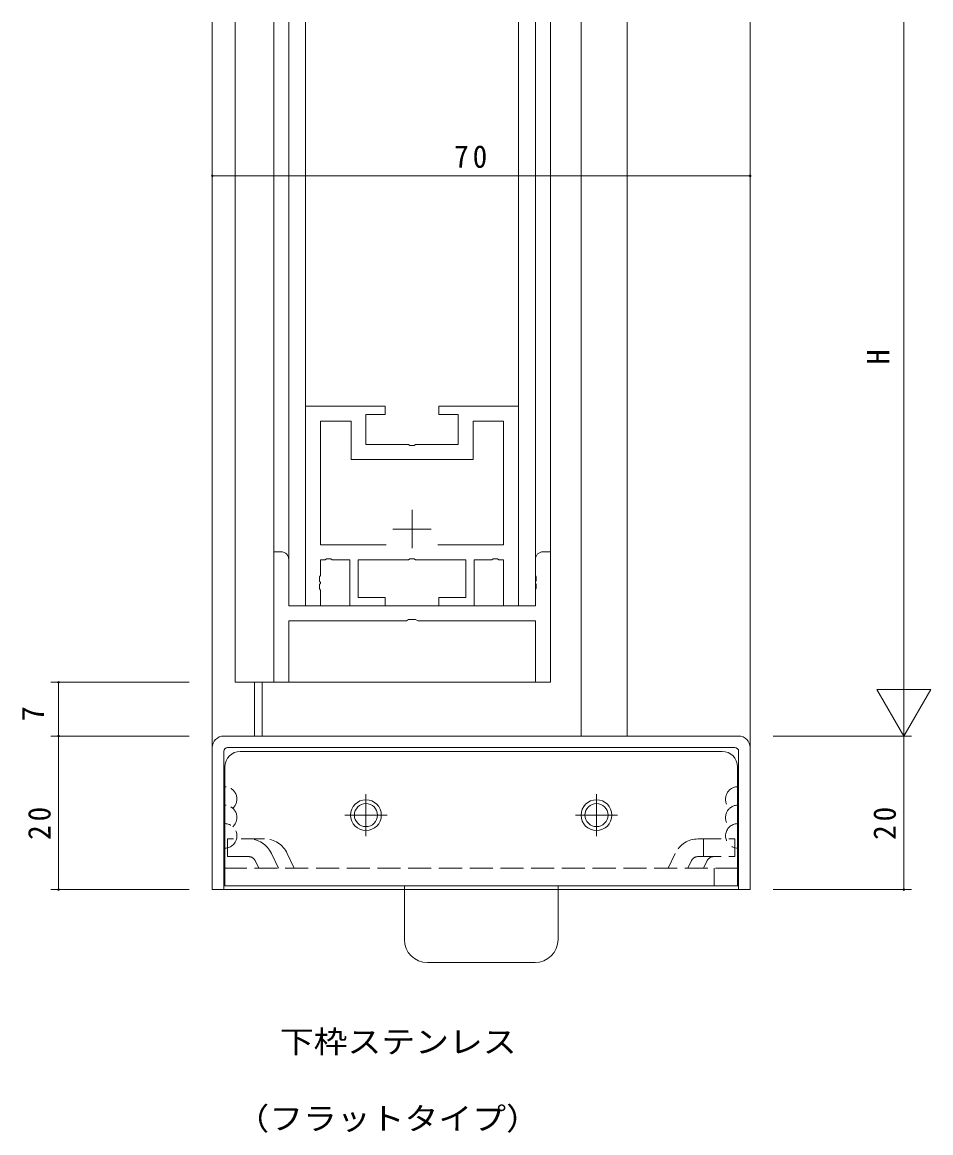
# Model space of a CAD drawing. Units: millimetres on the paper. Extents: x -420 to 373, y -297 to 267.
# Drawn here: x -209.8 to -91.5, y -112.4 to 32.3 of the extents above; entities that cross this region are included whole.
import ezdxf
from ezdxf.enums import TextEntityAlignment as Align

# ---------------------------------------------------------------- set-up
doc = ezdxf.new("R2010")
doc.units = ezdxf.units.MM
doc.linetypes.add('CHAIN2', pattern=[12, 9, -1, 1, -1])
doc.linetypes.add('DASHED3', pattern=[4, 3, -1])
doc.layers.add('0-2_USER1', color=7, linetype='Continuous')
for name, color, linetype, lineweight in [('0-3_YKK_11', 7, 'Continuous', 9), ('0-4_YKK_12', 2, 'Continuous', 9), ('0-5_YKK_13', 4, 'Continuous', 9), ('0-6_YKK_D', 6, 'Continuous', 9)]:
    doc.layers.add(name, color=color, linetype=linetype, lineweight=lineweight)
doc.styles.add('ＭＳ ゴシック', font='')
doc.styles.get('ＭＳ ゴシック').set_extended_font_data('MS Gothic')

msp = doc.modelspace()

# ---------------------------------------------------------------- linework, layer by layer
at = {"layer": '0-3_YKK_11'}
for p, q in [((-162.543, -17.748), (-172.893, -17.748)), ((-172.893, -17.748), (-172.893, -43.748)), ((-162.543, -18.848), (-162.543, -17.748)), ((-155.543, -17.748), (-155.543, -18.848)), ((-145.193, -17.748), (-155.543, -17.748)), ((-145.193, -43.748), (-145.193, -17.748)), ((-170.963, -19.678), (-166.973, -19.678)), ((-170.963, -35.818), (-170.963, -19.678)), ((-166.973, -19.678), (-166.973, -24.678)), ((-165.043, -18.848), (-162.543, -18.848)), ((-165.043, -22.748), (-165.043, -18.848)), ((-155.543, -18.848), (-153.043, -18.848)), ((-153.043, -18.848), (-153.043, -22.748)), ((-151.113, -19.678), (-147.123, -19.678)), ((-151.113, -24.678), (-151.113, -19.678)), ((-147.123, -19.678), (-147.123, -35.818)), ((-159.501, -22.748), (-165.043, -22.748)), ((-159.318, -22.868), (-159.501, -22.748)), ((-158.768, -22.868), (-159.318, -22.868)), ((-158.584, -22.748), (-158.768, -22.868)), ((-153.043, -22.748), (-158.584, -22.748)), ((-166.973, -24.678), (-151.113, -24.678)), ((-159.043, -31.248), (-159.043, -36.248)), ((-161.543, -33.748), (-156.543, -33.748)), ((-162.393, -35.818), (-170.963, -35.818)), ((-162.393, -35.818), (-170.963, -35.818)), ((-147.123, -35.818), (-155.692, -35.818)), ((-177.043, -36.698), (-176.093, -36.698)), ((-177.043, -53.698), (-177.043, -36.698)), ((-141.993, -36.698), (-141.043, -36.698)), ((-141.043, -36.698), (-141.043, -53.698)), ((-175.093, -37.698), (-175.093, -43.748)), ((-170.963, -37.748), (-170.351, -37.748)), ((-170.963, -39.79), (-170.963, -37.748)), ((-170.351, -37.748), (-170.168, -37.628)), ((-170.168, -37.628), (-169.618, -37.628)), ((-169.618, -37.628), (-169.434, -37.748)), ((-169.434, -37.748), (-167.143, -37.748)), ((-167.143, -37.748), (-167.143, -43.748)), ((-166.043, -37.748), (-159.501, -37.748)), ((-166.043, -42.648), (-166.043, -37.748)), ((-159.501, -37.748), (-159.318, -37.628)), ((-159.318, -37.628), (-158.768, -37.628)), ((-158.768, -37.628), (-158.584, -37.748)), ((-158.584, -37.748), (-152.043, -37.748)), ((-152.043, -37.748), (-152.043, -42.648)), ((-150.943, -37.748), (-148.651, -37.748)), ((-150.943, -43.748), (-150.943, -37.748)), ((-148.651, -37.748), (-148.468, -37.628)), ((-148.468, -37.628), (-147.918, -37.628)), ((-147.918, -37.628), (-147.734, -37.748)), ((-147.734, -37.748), (-147.123, -37.748)), ((-147.123, -37.748), (-147.123, -43.748)), ((-142.993, -39.735), (-142.993, -37.698)), ((-171.083, -39.973), (-170.963, -39.79)), ((-171.083, -40.523), (-171.083, -39.973)), ((-142.873, -39.918), (-142.993, -39.735)), ((-142.993, -40.651), (-142.873, -40.468)), ((-142.873, -40.468), (-142.873, -39.918)), ((-170.963, -40.706), (-171.083, -40.523)), ((-171.083, -40.973), (-170.963, -40.79)), ((-171.083, -41.523), (-171.083, -40.973)), ((-170.963, -41.706), (-171.083, -41.523)), ((-170.963, -40.79), (-170.963, -40.706)), ((-170.963, -43.748), (-170.963, -41.706)), ((-142.993, -40.735), (-142.993, -40.651)), ((-142.873, -40.918), (-142.993, -40.735)), ((-142.993, -41.651), (-142.873, -41.468)), ((-142.993, -43.748), (-142.993, -41.651)), ((-142.873, -41.468), (-142.873, -40.918)), ((-162.543, -42.648), (-166.043, -42.648)), ((-162.543, -43.748), (-162.543, -42.648)), ((-155.543, -42.648), (-155.543, -43.748)), ((-152.043, -42.648), (-155.543, -42.648)), ((-175.093, -43.748), (-142.993, -43.748)), ((-172.893, -43.748), (-170.963, -43.748)), ((-167.143, -43.748), (-162.543, -43.748)), ((-155.543, -43.748), (-150.943, -43.748)), ((-147.123, -43.748), (-145.193, -43.748)), ((-175.093, -45.698), (-175.093, -53.698)), ((-159.784, -45.698), (-175.093, -45.698)), ((-159.506, -45.51), (-159.784, -45.698)), ((-158.579, -45.51), (-159.506, -45.51)), ((-158.301, -45.698), (-158.579, -45.51)), ((-142.993, -45.698), (-158.301, -45.698)), ((-142.993, -53.698), (-142.993, -45.698)), ((-175.093, -53.698), (-177.043, -53.698)), ((-141.043, -53.698), (-142.993, -53.698))]:
    msp.add_line(p, q, dxfattribs=at)
for centre, start, end in [((-176.093, -37.698), 0, 89.99998), ((-141.993, -37.698), 90, 179.99998)]:
    msp.add_arc(centre, 1, start, end, dxfattribs=at)
at = {"layer": '0-4_YKK_12'}
for p, q in [((-185.043, 32.252), (-185.043, -80.698)), ((-182.043, -53.698), (-182.043, 32.252)), ((-177.043, -39.673), (-177.043, 32.252)), ((-175.093, -43.448), (-175.093, 32.252)), ((-172.893, -43.748), (-172.893, 32.252)), ((-145.193, -43.748), (-145.193, 32.252)), ((-142.993, -43.448), (-142.993, 32.252)), ((-141.043, -36.698), (-141.043, 32.252)), ((-137.043, -60.698), (-137.043, 32.252)), ((-131.043, -60.698), (-131.043, 32.252)), ((-115.043, 32.252), (-115.043, -80.698)), ((-182.043, -53.698), (-142.443, -53.698)), ((-179.543, -53.698), (-179.543, -60.698)), ((-178.543, -53.698), (-178.543, -60.698)), ((-178.543, -60.698), (-179.543, -60.698)), ((-129.143, -60.698), (-133.043, -60.698)), ((-115.043, -80.698), (-185.043, -80.698))]:
    msp.add_line(p, q, dxfattribs=at)
at = {"layer": '0-5_YKK_13'}
for p, q in [((-116.543, -60.698), (-183.543, -60.698)), ((-185.043, -62.198), (-185.043, -80.698)), ((-183.543, -62.698), (-183.543, -80.698)), ((-183.043, -62.198), (-117.043, -62.198)), ((-118.693, -62.698), (-181.393, -62.698)), ((-116.543, -80.698), (-116.543, -62.698)), ((-115.043, -80.698), (-115.043, -62.198)), ((-183.393, -80.198), (-183.393, -64.698)), ((-116.693, -80.198), (-116.693, -64.698)), ((-183.543, -80.698), (-185.043, -80.698)), ((-183.543, -80.198), (-116.543, -80.198)), ((-183.393, -80.198), (-156.693, -80.198)), ((-160.043, -87.198), (-160.043, -80.198)), ((-143.393, -80.198), (-116.693, -80.198)), ((-140.043, -87.198), (-140.043, -80.198)), ((-115.043, -80.698), (-116.543, -80.698)), ((-157.043, -90.198), (-143.043, -90.198))]:
    msp.add_line(p, q, dxfattribs=at)
at = {"layer": '0-5_YKK_13', "linetype": 'CHAIN2'}
for p, q in [((-165.043, -68.248), (-165.043, -73.748)), ((-165.043, -68.498), (-165.043, -73.498)), ((-135.043, -68.248), (-135.043, -73.748)), ((-135.043, -68.498), (-135.043, -73.498)), ((-167.793, -70.998), (-162.293, -70.998)), ((-162.543, -70.998), (-167.543, -70.998)), ((-137.793, -70.998), (-132.293, -70.998)), ((-132.543, -70.998), (-137.543, -70.998))]:
    msp.add_line(p, q, dxfattribs=at)
at = {"layer": '0-5_YKK_13', "linetype": 'DASHED3'}
for p, q in [((-178.261, -74.098), (-183.043, -74.098)), ((-183.043, -74.098), (-183.043, -76.398)), ((-121.824, -74.098), (-117.043, -74.098)), ((-121.1, -74.098), (-121.1, -76.398)), ((-117.043, -74.098), (-117.043, -76.398)), ((-180.324, -76.398), (-183.043, -76.398)), ((-177.342, -75.986), (-176.436, -77.898)), ((-174.373, -77.898), (-175.279, -75.986)), ((-125.712, -77.898), (-124.807, -75.986)), ((-121.824, -76.398), (-117.043, -76.398)), ((-183.543, -77.898), (-116.543, -77.898)), ((-183.543, -77.898), (-183.543, -80.198)), ((-179.42, -76.97), (-178.981, -77.898)), ((-122.728, -76.97), (-123.167, -77.898)), ((-120.665, -76.97), (-121.104, -77.898)), ((-119.718, -77.898), (-119.718, -80.198)), ((-116.543, -77.898), (-116.543, -80.198))]:
    msp.add_line(p, q, dxfattribs=at)
at = {"layer": '0-5_YKK_13'}
for centre, radius in [((-165.043, -70.998), 2), ((-135.043, -70.998), 2), ((-165.043, -70.998), 1.5), ((-135.043, -70.998), 1.5)]:
    msp.add_circle(centre, radius, dxfattribs=at)
for centre, radius, start, end in [((-183.543, -62.198), 1.5, 89.99998, 179.99998), ((-116.543, -62.198), 1.5, 359.99998, 89.99998), ((-183.043, -62.698), 0.5, 89.99998, 179.99998), ((-181.393, -64.698), 2, 89.99998, 179.99998), ((-118.693, -64.698), 2, 359.99998, 89.99998), ((-117.043, -62.698), 0.5, 359.99998, 89.99998), ((-183.435, -68.901), 1.6, 83.08038, 90.00043), ((-116.65, -68.901), 1.6, 89.99956, 96.91943), ((-183.436, -71.301), 1.6, 83.07686, 90.00043), ((-116.65, -71.301), 1.6, 89.99956, 96.92296), ((-183.436, -73.701), 1.6, 83.0773, 89.99998), ((-116.65, -73.701), 1.6, 89.99998, 96.92252), ((-183.436, -73.701), 1.6, 266.16002, 276.92268), ((-116.65, -73.701), 1.6, 263.07747, 273.84013), ((-157.043, -87.198), 3, 180, 270), ((-143.043, -87.198), 3, 270, 0)]:
    msp.add_arc(centre, radius, start, end, dxfattribs=at)
at = {"layer": '0-5_YKK_13', "linetype": 'DASHED3'}
for centre, radius, start, end in [((-183.435, -68.901), 1.6, 311.40683, 83.08038), ((-116.65, -68.901), 1.6, 96.91943, 228.59315), ((-183.436, -71.301), 1.6, 311.40962, 83.07686), ((-116.65, -71.301), 1.6, 96.92296, 228.59036), ((-183.436, -73.701), 1.6, 276.92268, 83.0773), ((-116.65, -73.701), 1.6, 96.92252, 263.07747), ((-180.324, -77.398), 3.3, 25.3376, 90), ((-178.261, -77.398), 3.3, 25.3376, 90), ((-121.824, -77.398), 3.3, 90, 154.66238), ((-180.324, -77.398), 1, 25.3376, 90), ((-121.824, -77.398), 1, 89.99998, 154.66238), ((-119.761, -77.398), 1, 89.99998, 154.66238)]:
    msp.add_arc(centre, radius, start, end, dxfattribs=at)
at = {"layer": '0-6_YKK_D'}
for p, q in [((-95.043, -53.698), (-95.043, 32.252)), ((-185.043, -17.072), (-185.043, 13.252)), ((-115.043, -12.016), (-115.043, 13.252)), ((-185.043, 12.252), (-115.043, 12.252)), ((-95.043, -60.698), (-95.043, -48.573)), ((-188.043, -53.698), (-206.043, -53.698)), ((-205.043, -53.698), (-205.043, -60.698)), ((-91.543, -54.636), (-98.543, -54.636)), ((-95.043, -60.698), (-98.543, -54.636)), ((-95.043, -60.698), (-91.543, -54.636)), ((-188.043, -60.698), (-206.043, -60.698)), ((-188.043, -60.698), (-206.043, -60.698)), ((-205.043, -60.698), (-205.043, -80.698)), ((-112.043, -60.698), (-94.043, -60.698)), ((-112.043, -60.698), (-94.043, -60.698)), ((-95.043, -60.698), (-95.043, -80.698)), ((-188.043, -80.698), (-206.043, -80.698)), ((-112.043, -80.698), (-94.043, -80.698))]:
    msp.add_line(p, q, dxfattribs=at)
for centre, start, end in [((-185.043, 12.252), 0, 180), ((-185.043, 12.252), 180, 0), ((-115.043, 12.252), 0, 180), ((-115.043, 12.252), 180, 0), ((-205.043, -53.698), 90, 270), ((-205.043, -53.698), 270, 90), ((-205.043, -60.698), 90, 270), ((-205.043, -60.698), 90, 270), ((-205.043, -60.698), 270, 90), ((-205.043, -60.698), 270, 90), ((-205.043, -80.698), 90, 270), ((-205.043, -80.698), 270, 90), ((-95.043, -80.698), 90, 270), ((-95.043, -80.698), 270, 90)]:
    msp.add_arc(centre, 0.106, start, end, dxfattribs=at)

# ---------------------------------------------------------------- texts
at = {"layer": '0-2_USER1', "style": 'ＭＳ ゴシック', "width": 1.1}
for s, p in [('下枠ステンレス', (-176.243, -102.855)), ('（フラットタイプ）', (-182.025, -112.855))]:
    msp.add_text(s, height=2.933, dxfattribs=at).set_placement(p, align=Align.BOTTOM_LEFT)
at = {"layer": '0-6_YKK_D', "color": 7, "style": 'ＭＳ ゴシック'}
for s, p in [('H', (-96.043, -12.323)), ('7', (-206.043, -58.798))]:
    msp.add_text(s, height=2.933, rotation=90, dxfattribs=at).set_placement(p, align=Align.BOTTOM_LEFT)
at = {"layer": '0-6_YKK_D', "color": 7, "insert": (-153.563, 13.252), "char_height": 2.933, "attachment_point": 7, "style": 'ＭＳ ゴシック'}
msp.add_mtext('\\T1.27;\\W0.95;70', dxfattribs=at)
at = {"layer": '0-6_YKK_D', "color": 7, "char_height": 2.933, "attachment_point": 7, "rotation": 90, "style": 'ＭＳ ゴシック'}
for insert in [(-206.043, -74.218), (-96.043, -74.218)]:
    msp.add_mtext('\\T1.27;\\W0.95;20', dxfattribs=dict(at, insert=insert))

doc.saveas('drawing.dxf')
